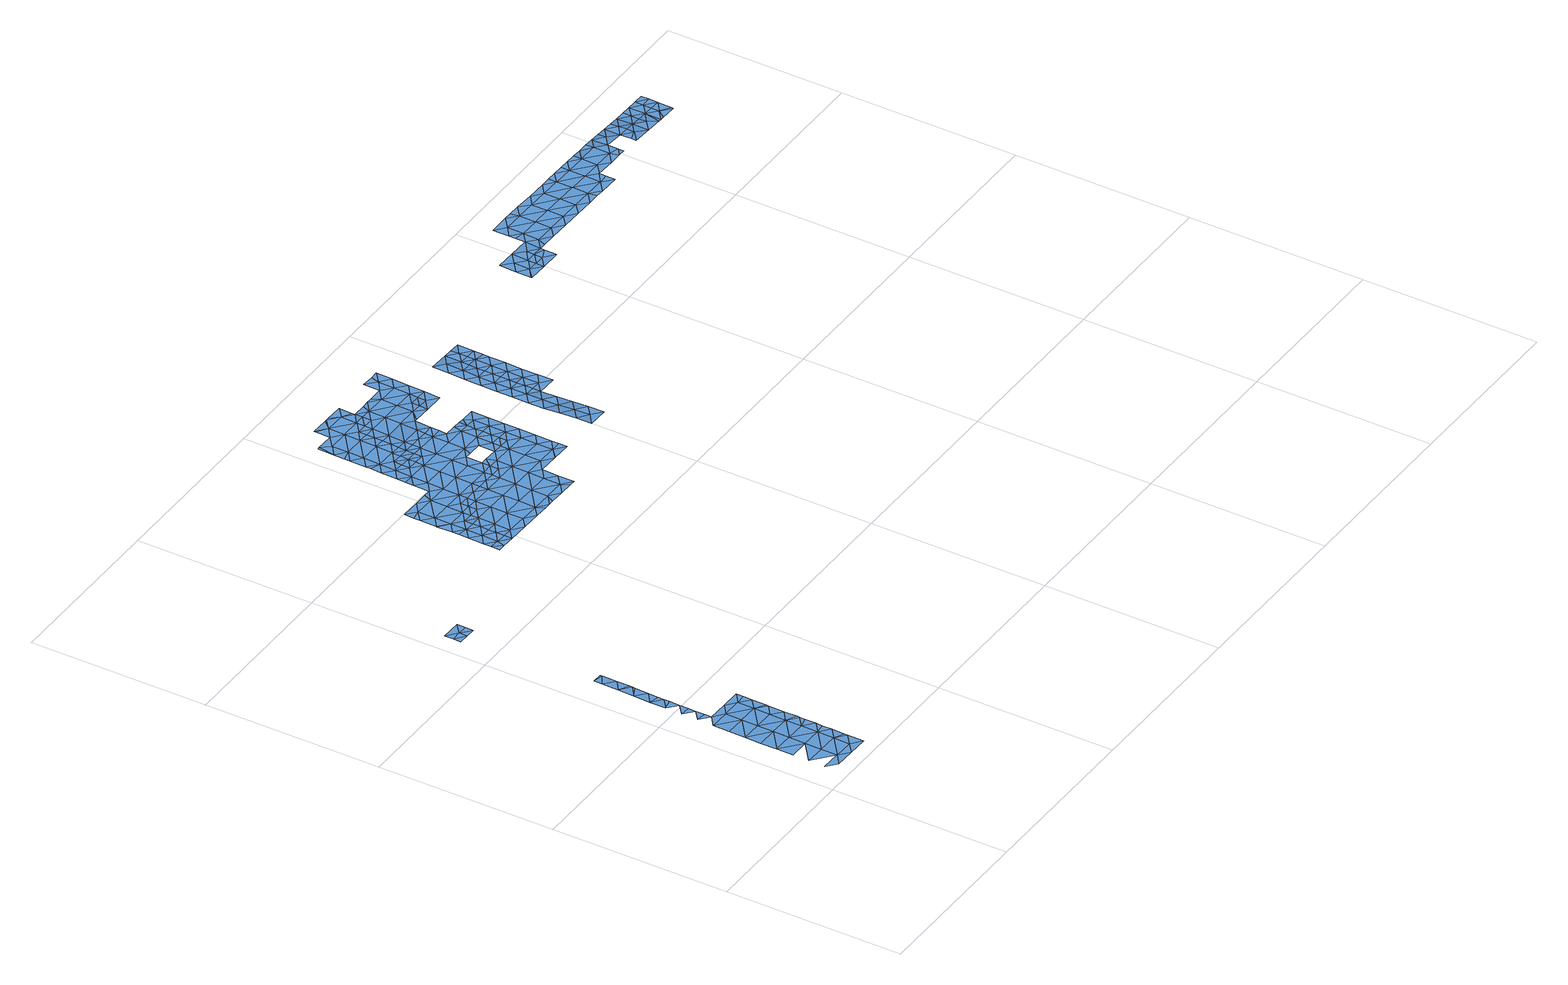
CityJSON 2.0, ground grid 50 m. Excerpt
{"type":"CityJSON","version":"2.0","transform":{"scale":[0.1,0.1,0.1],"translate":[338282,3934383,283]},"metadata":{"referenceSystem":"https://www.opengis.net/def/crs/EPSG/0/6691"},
"CityObjects":{
"waterbody1":{"type":"WaterBody","attributes":{"name":"5","class":"1140","function":"1","WaterBodyRiverFloodingRiskAttribute.description":"3","WaterBodyRiverFloodingRiskAttribute.rankOrg":"2","WaterBodyRiverFloodingRiskAttribute.adminType":"2","WaterBodyRiverFloodingRiskAttribute.scale":"L2"},"geometry":[{"type":"MultiSurface","lod":"1","boundaries":[[[0,1,2]],[[3,4,5]],[[3,5,2]],[[6,4,7]],[[1,8,2]],[[9,3,2]],[[10,11,12]],[[7,4,13]],[[10,7,11]],[[14,9,2]],[[2,8,14]],[[11,7,13]],[[3,15,4]],[[8,16,14]],[[17,18,19]],[[12,11,20]],[[17,12,18]],[[13,4,15]],[[18,12,20]],[[3,9,15]],[[21,22,19]],[[18,21,19]],[[14,23,9]],[[14,16,23]],[[24,22,25]],[[13,15,26]],[[11,13,27]],[[24,25,28]],[[9,29,15]],[[9,23,30]],[[27,13,26]],[[20,11,27]],[[31,32,33]],[[29,9,30]],[[31,33,28]],[[34,18,20]],[[35,26,15]],[[36,37,38]],[[32,39,38]],[[40,15,29]],[[41,20,27]],[[35,15,40]],[[35,42,26]],[[22,21,43]],[[38,39,36]],[[42,44,26]],[[45,46,37]],[[21,18,34]],[[27,26,44]],[[47,37,36]],[[20,41,34]],[[45,37,47]],[[34,48,21]],[[49,27,44]],[[45,50,46]],[[51,27,49]],[[46,52,53]],[[41,27,51]],[[43,21,48]],[[46,50,52]],[[41,54,34]],[[55,53,52]],[[53,56,57]],[[41,51,54]],[[56,53,55]],[[58,34,54]],[[59,43,48]],[[56,60,57]],[[61,34,58]],[[48,34,61]],[[62,57,60]],[[63,59,48]],[[63,48,61]],[[64,62,60]]]}]},
"waterbody2":{"type":"WaterBody","attributes":{"name":"5","class":"1140","function":"1","WaterBodyRiverFloodingRiskAttribute.description":"3","WaterBodyRiverFloodingRiskAttribute.rankOrg":"2","WaterBodyRiverFloodingRiskAttribute.adminType":"2","WaterBodyRiverFloodingRiskAttribute.scale":"L2"},"geometry":[{"type":"MultiSurface","lod":"1","boundaries":[[[65,66,67]],[[68,69,70]],[[70,69,67]],[[70,67,71]],[[71,67,66]],[[65,67,72]],[[69,72,67]]]}]},
"waterbody3":{"type":"WaterBody","attributes":{"name":"5","class":"1140","function":"1","WaterBodyRiverFloodingRiskAttribute.description":"3","WaterBodyRiverFloodingRiskAttribute.rankOrg":"1","WaterBodyRiverFloodingRiskAttribute.adminType":"2","WaterBodyRiverFloodingRiskAttribute.scale":"L2"},"geometry":[{"type":"MultiSurface","lod":"1","boundaries":[[[73,74,75]],[[74,76,77]],[[78,79,80]],[[81,76,82]],[[83,84,78]],[[85,86,82]],[[80,87,78]],[[78,87,83]],[[88,83,87]],[[88,89,83]],[[90,83,89]],[[90,89,91]],[[86,92,82]],[[93,94,95]],[[96,97,98]],[[99,100,97]],[[99,101,100]],[[102,103,104]],[[105,106,107]],[[108,109,102]],[[110,111,107]],[[104,112,113]],[[102,104,113]],[[108,102,113]],[[114,115,116]],[[105,107,101]],[[101,107,100]],[[111,100,107]],[[117,98,118]],[[115,119,116]],[[120,119,121]],[[122,117,123]],[[124,125,120]],[[94,122,95]],[[95,122,123]],[[123,126,95]],[[126,127,128]],[[125,129,130]],[[131,132,130]],[[133,134,135]],[[135,134,136]],[[137,136,134]],[[128,138,139]],[[126,128,95]],[[95,128,93]],[[139,140,128]],[[128,140,93]],[[81,77,76]],[[141,75,74]],[[142,75,143]],[[143,137,134]],[[137,143,75]],[[138,137,75]],[[128,137,138]],[[137,128,127]],[[137,127,136]],[[136,144,145]],[[146,147,148]],[[149,150,151]],[[152,150,149]],[[136,146,135]],[[143,134,133]],[[153,142,143]],[[150,147,151]],[[151,147,146]],[[146,136,145]],[[146,145,151]],[[151,145,154]],[[151,154,149]],[[124,129,125]],[[155,124,156]],[[120,156,124]],[[121,156,120]],[[114,157,115]],[[155,158,124]],[[124,158,129]],[[159,129,158]],[[159,160,161]],[[159,161,129]],[[129,131,130]],[[161,131,129]],[[132,144,136]],[[127,132,136]],[[132,127,130]],[[130,127,125]],[[126,125,127]],[[75,141,138]],[[125,126,123]],[[125,123,120]],[[117,120,123]],[[118,120,117]],[[120,118,119]],[[119,118,116]],[[98,116,118]],[[97,100,98]],[[98,100,116]],[[116,100,111]],[[116,111,114]],[[109,110,107]],[[109,107,102]],[[102,107,106]],[[102,106,103]],[[93,162,94]],[[85,84,163]],[[84,85,82]],[[84,82,78]],[[78,82,76]],[[78,76,79]],[[164,79,76]],[[164,76,74]],[[165,153,143]],[[165,143,166]],[[166,143,133]],[[135,167,133]],[[168,167,135]],[[169,168,135]],[[169,135,146]],[[148,169,146]],[[170,171,172]],[[172,171,91]],[[173,174,104]],[[175,173,104]],[[173,175,176]],[[104,174,112]],[[103,175,104]],[[73,75,142]],[[89,172,91]],[[168,177,167]],[[178,90,91]],[[90,178,179]],[[90,179,180]],[[181,90,180]],[[90,181,83]],[[181,84,83]],[[92,182,82]],[[182,183,93]],[[184,185,117]],[[185,186,117]],[[96,98,186]],[[98,117,186]],[[184,117,122]],[[140,182,93]],[[140,187,182]],[[182,81,82]],[[187,81,182]],[[188,96,186]],[[188,186,189]],[[189,186,185]],[[162,93,183]],[[183,182,92]],[[190,181,191]],[[181,190,163]],[[181,163,84]],[[171,192,91]],[[91,192,193]],[[194,191,195]],[[180,195,191]],[[191,181,180]],[[196,178,193]],[[195,180,179]],[[178,197,179]],[[197,178,198]],[[198,178,199]],[[199,178,196]],[[193,200,196]],[[200,193,201]],[[193,202,201]],[[202,193,192]],[[193,178,91]]]}]},
"waterbody4":{"type":"WaterBody","attributes":{"name":"5","class":"1140","function":"1","WaterBodyRiverFloodingRiskAttribute.description":"3","WaterBodyRiverFloodingRiskAttribute.rankOrg":"2","WaterBodyRiverFloodingRiskAttribute.adminType":"2","WaterBodyRiverFloodingRiskAttribute.scale":"L2"},"geometry":[{"type":"MultiSurface","lod":"1","boundaries":[[[159,158,203]],[[121,204,156]],[[121,115,204]],[[121,119,115]],[[115,157,204]],[[114,111,205]],[[111,110,205]],[[206,109,108]],[[206,205,109]],[[207,205,206]],[[205,207,157]],[[206,208,207]],[[208,206,209]],[[206,113,209]],[[113,112,209]],[[208,210,207]],[[210,204,207]],[[108,113,206]],[[110,109,205]],[[114,205,157]],[[157,207,204]],[[211,156,204]],[[155,156,211]],[[155,211,158]],[[212,161,213]],[[212,213,154]],[[150,214,147]],[[150,152,214]],[[147,214,215]],[[148,147,215]],[[215,216,169]],[[216,215,217]],[[217,215,218]],[[217,219,216]],[[220,216,219]],[[168,216,220]],[[220,177,168]],[[221,152,149]],[[222,152,221]],[[221,223,222]],[[149,154,221]],[[224,225,226]],[[227,228,229]],[[228,227,225]],[[230,228,225]],[[231,228,230]],[[228,231,232]],[[232,231,233]],[[233,231,234]],[[235,236,234]],[[169,216,168]],[[237,235,209]],[[237,209,174]],[[218,215,214]],[[222,214,152]],[[222,223,238]],[[239,238,223]],[[240,241,242]],[[221,243,223]],[[221,154,213]],[[160,213,161]],[[160,159,203]],[[244,242,241]],[[241,240,245]],[[236,235,237]],[[245,240,246]],[[247,246,248]],[[208,235,231]],[[231,249,208]],[[250,230,225]],[[231,230,249]],[[234,231,235]],[[235,208,209]],[[112,174,209]],[[208,249,210]],[[211,204,210]],[[203,158,211]],[[229,228,232]],[[247,230,246]],[[246,230,250]],[[246,250,245]],[[250,251,245]],[[227,226,225]],[[247,249,230]],[[249,247,210]],[[210,247,211]],[[211,247,203]],[[248,203,247]],[[203,248,160]],[[160,248,213]],[[248,221,213]],[[221,248,243]],[[248,240,243]],[[240,248,246]],[[242,243,240]],[[242,223,243]],[[242,239,223]],[[239,242,252]],[[252,242,253]],[[242,244,253]],[[238,254,222]],[[254,214,222]],[[214,254,218]],[[224,251,225]],[[212,131,161]],[[250,225,251]],[[215,169,148]]]}]},
"waterbody5":{"type":"WaterBody","attributes":{"name":"5","class":"1140","function":"1","WaterBodyRiverFloodingRiskAttribute.description":"3","WaterBodyRiverFloodingRiskAttribute.rankOrg":"2","WaterBodyRiverFloodingRiskAttribute.adminType":"2","WaterBodyRiverFloodingRiskAttribute.scale":"L2"},"geometry":[{"type":"MultiSurface","lod":"1","boundaries":[[[187,255,81]],[[187,140,255]],[[139,255,140]],[[139,138,255]],[[77,81,255]],[[74,77,141]],[[141,77,255]],[[138,141,255]]]}]},
"waterbody6":{"type":"WaterBody","attributes":{"name":"5","class":"1140","function":"1","WaterBodyRiverFloodingRiskAttribute.description":"3","WaterBodyRiverFloodingRiskAttribute.rankOrg":"2","WaterBodyRiverFloodingRiskAttribute.adminType":"2","WaterBodyRiverFloodingRiskAttribute.scale":"L2"},"geometry":[{"type":"MultiSurface","lod":"1","boundaries":[[[256,257,258]],[[259,260,261]],[[261,262,263]],[[264,263,262]],[[265,266,267]],[[266,265,268]],[[268,265,269]],[[269,265,270]],[[271,272,170]],[[271,170,273]],[[273,87,274]],[[263,264,258]],[[257,263,258]],[[275,263,257]],[[272,276,277]],[[263,275,261]],[[275,278,261]],[[278,259,261]],[[278,265,259]],[[274,271,273]],[[270,271,274]],[[265,267,259]],[[279,142,153]],[[280,142,279]],[[80,274,87]],[[80,79,274]],[[74,73,280]],[[73,142,280]],[[270,265,271]],[[278,271,265]],[[278,272,271]],[[275,272,278]],[[272,275,276]],[[276,275,281]],[[281,275,257]],[[258,282,256]],[[282,258,283]],[[283,258,264]],[[261,284,262]],[[260,284,261]],[[153,165,279]],[[165,269,279]],[[279,269,270]],[[279,270,280]],[[274,280,270]],[[79,280,274]],[[79,164,280]],[[280,164,74]],[[171,170,272]],[[170,172,273]],[[172,89,273]],[[88,273,89]],[[88,87,273]],[[277,192,272]],[[171,272,192]]]}]},
"waterbody7":{"type":"WaterBody","attributes":{"name":"5","class":"1140","function":"1","WaterBodyRiverFloodingRiskAttribute.description":"3","WaterBodyRiverFloodingRiskAttribute.rankOrg":"3","WaterBodyRiverFloodingRiskAttribute.adminType":"2","WaterBodyRiverFloodingRiskAttribute.scale":"L2"},"geometry":[{"type":"MultiSurface","lod":"1","boundaries":[[[260,267,285]],[[285,286,284]],[[260,285,284]],[[259,267,260]],[[266,286,285]],[[267,266,285]]]}]},
"waterbody8":{"type":"WaterBody","attributes":{"name":"5","class":"1140","function":"1","WaterBodyRiverFloodingRiskAttribute.description":"3","WaterBodyRiverFloodingRiskAttribute.rankOrg":"2","WaterBodyRiverFloodingRiskAttribute.adminType":"2","WaterBodyRiverFloodingRiskAttribute.scale":"L2"},"geometry":[{"type":"MultiSurface","lod":"1","boundaries":[[[287,288,289]],[[290,291,292]],[[291,290,293]],[[294,293,290]],[[295,293,294]],[[296,293,295]],[[297,291,298]],[[297,299,291]],[[300,301,302]],[[299,303,291]],[[299,304,303]],[[305,301,306]],[[300,306,301]],[[300,307,306]],[[308,307,300]],[[292,303,309]],[[303,306,309]],[[303,310,306]],[[311,302,301]],[[312,302,311]],[[305,306,310]],[[304,310,303]],[[292,291,303]],[[298,291,293]],[[313,295,294]],[[314,315,289]],[[316,287,289]],[[317,318,319]],[[318,320,319]],[[321,311,322]],[[321,323,311]],[[312,311,323]],[[322,311,301]],[[324,298,293]],[[324,293,296]],[[288,325,289]],[[320,325,288]],[[319,320,288]],[[325,314,289]],[[313,315,295]],[[316,315,313]],[[316,289,315]],[[302,308,300]],[[287,326,288]],[[326,317,319]],[[288,326,319]],[[309,306,307]],[[327,296,295]],[[328,315,314]],[[315,328,295]],[[328,327,295]]]}]},
"waterbody9":{"type":"WaterBody","attributes":{"name":"5","class":"1140","function":"1","WaterBodyRiverFloodingRiskAttribute.description":"3","WaterBodyRiverFloodingRiskAttribute.rankOrg":"1","WaterBodyRiverFloodingRiskAttribute.adminType":"2","WaterBodyRiverFloodingRiskAttribute.scale":"L2"},"geometry":[{"type":"MultiSurface","lod":"1","boundaries":[[[305,310,329]],[[324,296,330]],[[330,298,324]],[[297,298,331]],[[329,310,332]],[[322,329,321]],[[304,332,310]],[[331,299,297]],[[333,334,332]],[[331,298,330]],[[330,296,335]],[[332,331,333]],[[304,299,332]],[[331,332,299]],[[334,329,332]],[[336,321,329]],[[336,329,334]],[[333,331,337]],[[337,331,330]],[[337,330,338]],[[338,330,335]],[[338,335,339]],[[322,301,329]],[[329,301,305]],[[335,296,327]],[[335,328,339]],[[327,328,335]]]}]},
"waterbody10":{"type":"WaterBody","attributes":{"name":"5","class":"1140","function":"1","WaterBodyRiverFloodingRiskAttribute.description":"3","WaterBodyRiverFloodingRiskAttribute.rankOrg":"1","WaterBodyRiverFloodingRiskAttribute.adminType":"2","WaterBodyRiverFloodingRiskAttribute.scale":"L2"},"geometry":[{"type":"MultiSurface","lod":"1","boundaries":[[[340,341,342]],[[342,343,344]],[[345,342,344]],[[343,346,347]],[[342,341,343]],[[344,343,347]],[[341,346,343]]]}]},
"waterbody11":{"type":"WaterBody","attributes":{"name":"5","class":"1140","function":"1","WaterBodyRiverFloodingRiskAttribute.description":"3","WaterBodyRiverFloodingRiskAttribute.rankOrg":"2","WaterBodyRiverFloodingRiskAttribute.adminType":"2","WaterBodyRiverFloodingRiskAttribute.scale":"L2"},"geometry":[{"type":"MultiSurface","lod":"1","boundaries":[[[348,349,350]],[[351,352,353]],[[354,355,356]],[[354,356,357]],[[357,356,358]],[[358,359,360]],[[360,359,361]],[[362,363,364]],[[364,363,365]],[[366,364,367]],[[365,367,364]],[[367,365,368]],[[367,368,369]],[[367,369,370]],[[370,369,371]],[[371,369,372]],[[373,374,375]],[[375,374,376]],[[342,377,340]],[[377,378,340]],[[379,340,378]],[[379,380,340]],[[380,379,381]],[[381,379,382]],[[382,379,378]],[[383,378,377]],[[345,383,377]],[[383,384,385]],[[385,384,376]],[[376,384,375]],[[375,384,366]],[[366,384,386]],[[386,384,387]],[[386,387,388]],[[388,387,389]],[[389,387,345]],[[380,346,341]],[[346,380,390]],[[390,380,391]],[[392,393,394]],[[359,394,368]],[[395,368,394]],[[393,395,394]],[[393,396,395]],[[397,398,399]],[[397,399,400]],[[400,399,401]],[[402,401,399]],[[403,404,405]],[[404,403,406]],[[406,403,402]],[[402,403,401]],[[403,407,401]],[[408,401,407]],[[358,356,359]],[[399,398,393]],[[402,399,392]],[[402,392,355]],[[409,408,407]],[[410,400,401]],[[411,412,413]],[[409,407,414]],[[403,415,407]],[[415,403,405]],[[416,412,415]],[[350,417,418]],[[416,419,420]],[[421,420,349]],[[349,417,350]],[[422,423,424]],[[353,424,423]],[[424,353,352]],[[404,425,405]],[[355,406,402]],[[355,392,356]],[[359,356,394]],[[361,359,365]],[[386,362,364]],[[363,361,365]],[[365,359,368]],[[369,368,395]],[[367,370,366]],[[426,370,371]],[[370,373,375]],[[370,375,366]],[[366,386,364]],[[387,384,383]],[[388,362,386]],[[387,383,345]],[[342,345,377]],[[341,340,380]],[[391,380,381]],[[398,427,393]],[[372,369,395]],[[395,396,372]],[[392,394,356]],[[399,393,392]],[[401,408,410]],[[413,412,416]],[[413,416,420]],[[421,413,420]],[[411,414,412]],[[414,415,412]],[[415,414,407]],[[419,417,420]],[[420,417,349]],[[427,396,393]],[[370,426,373]],[[348,350,428]],[[418,429,350]],[[428,350,429]],[[429,424,428]],[[429,422,424]],[[352,428,424]]]}]},
"waterbody12":{"type":"WaterBody","attributes":{"name":"5","class":"1140","function":"1","WaterBodyRiverFloodingRiskAttribute.description":"3","WaterBodyRiverFloodingRiskAttribute.rankOrg":"1","WaterBodyRiverFloodingRiskAttribute.adminType":"2","WaterBodyRiverFloodingRiskAttribute.scale":"L2"},"geometry":[{"type":"MultiSurface","lod":"1","boundaries":[[[430,431,432]],[[433,434,435]],[[436,437,438]],[[417,433,435]],[[439,431,440]],[[418,417,435]],[[438,437,433]],[[438,433,417]],[[419,438,417]],[[431,423,422]],[[436,438,416]],[[419,416,438]],[[439,423,431]],[[430,440,431]],[[432,431,429]],[[432,429,434]],[[434,429,435]],[[429,418,435]],[[422,429,431]]]}]}
},
"vertices":[
[18,34,53],[46,10,53],[75,33,53],[75,79,53],[76,125,53],[19,80,53],[20,126,53],[20,173,53],[102,9,53],[132,78,53],[21,219,52],[78,218,53],[22,265,52],[77,172,53],[131,32,53],[133,124,53],[159,8,53],[23,311,52],[80,310,52],[24,358,52],[79,264,52],[80,357,52],[53,380,52],[160,55,53],[25,404,52],[53,400,52],[134,171,53],[135,217,52],[53,426,51],[161,101,53],[160,64,53],[54,449,51],[54,473,51],[25,450,51],[136,309,52],[162,147,53],[55,519,51],[27,542,51],[26,496,51],[55,502,51],[161,128,53],[135,263,52],[162,178,53],[109,379,52],[162,193,53],[56,565,51],[28,589,52],[55,535,51],[137,356,52],[163,203,53],[57,602,52],[163,239,52],[57,611,52],[29,635,52],[164,286,52],[57,619,52],[58,657,52],[30,681,52],[164,291,52],[166,378,52],[58,698,52],[165,332,52],[30,704,52],[165,358,52],[58,704,52],
[65,1097,45],[66,1120,45],[37,1097,45],[8,1074,45],[37,1074,45],[9,1095,45],[9,1121,45],[65,1073,45],
[670,1617,28],[642,1618,28],[670,1594,27],[614,1641,29],[613,1618,29],[615,1688,30],[643,1664,29],[643,1687,30],[585,1619,29],[557,1642,29],[615,1734,31],[558,1689,30],[529,1666,30],[529,1652,30],[643,1710,30],[644,1733,31],[644,1756,31],[616,1780,31],[673,1779,31],[528,1620,29],[555,1550,27],[527,1527,27],[555,1504,27],[412,1437,26],[411,1391,26],[440,1413,26],[411,1389,26],[439,1367,26],[410,1345,27],[437,1275,26],[408,1252,27],[436,1229,27],[410,1324,27],[409,1298,27],[438,1321,27],[465,1274,26],[466,1297,27],[466,1320,27],[467,1344,26],[465,1228,27],[465,1251,27],[495,1343,26],[524,1366,26],[495,1366,26],[497,1459,26],[496,1412,26],[524,1389,26],[553,1411,26],[553,1388,26],[526,1481,27],[554,1458,26],[610,1410,26],[610,1457,26],[611,1503,27],[668,1502,27],[612,1549,27],[666,1409,26],[667,1456,27],[695,1432,27],[696,1478,27],[754,1570,27],[725,1547,27],[782,1546,27],[725,1501,27],[669,1548,27],[641,1572,28],[613,1572,28],[584,1573,28],[641,1595,28],[698,1617,28],[726,1593,27],[715,1478,27],[753,1477,27],[781,1500,27],[809,1476,26],[810,1499,26],[780,1430,27],[809,1453,26],[780,1453,27],[808,1430,26],[727,1616,28],[752,1431,27],[609,1387,26],[581,1388,26],[523,1343,26],[638,1387,26],[666,1386,26],[694,1386,27],[695,1409,27],[527,1549,28],[530,1712,30],[642,1641,29],[755,1616,28],[755,1592,28],[788,1569,27],[810,1545,27],[810,1522,26],[701,1755,31],[701,1779,32],[673,1756,31],[429,1206,27],[464,1205,27],[408,1231,27],[408,1206,27],[811,1569,27],[617,1826,31],[588,1804,31],[560,1781,30],[559,1735,30],[556,1596,29],[528,1574,28],[507,1482,26],[469,1482,26],[440,1460,26],[585,1596,28],[412,1455,26],[413,1483,26],[530,1729,30],[531,1759,30],[702,1802,31],[674,1825,31],[532,1805,30],[539,1805,30],[646,1849,31],[589,1846,31],[589,1850,31],[638,1849,31],[653,1849,31],[703,1848,31],[702,1811,31],
[665,1363,26],[552,1365,26],[495,1320,26],[494,1274,26],[551,1319,26],[550,1273,26],[493,1228,27],[608,1318,26],[609,1364,26],[715,1432,27],[723,1408,27],[837,1452,26],[838,1499,26],[839,1545,26],[867,1521,26],[866,1475,26],[868,1567,26],[828,1568,26],[780,1407,27],[836,1406,26],[835,1360,26],[748,1200,26],[720,1223,26],[733,1200,26],[691,1201,26],[663,1224,26],[651,1202,26],[664,1271,26],[606,1225,26],[634,1202,26],[619,1202,26],[578,1203,27],[550,1226,27],[524,1204,27],[521,1204,27],[864,1383,26],[863,1336,27],[778,1315,27],[806,1291,27],[835,1314,27],[779,1361,27],[808,1291,27],[749,1292,27],[721,1316,27],[665,1317,26],[722,1362,27],[607,1272,27],[720,1270,26],[748,1246,26],[863,1315,27],[863,1290,27],[865,1429,26],
[613,1595,28],
[816,1846,34],[815,1800,34],[844,1822,34],[813,1707,33],[842,1707,32],[842,1730,33],[871,1752,33],[843,1776,34],[872,1799,34],[785,1685,32],[813,1661,31],[813,1684,32],[763,1662,31],[756,1662,31],[728,1686,31],[729,1732,32],[730,1778,32],[672,1733,31],[671,1687,30],[786,1777,33],[758,1801,33],[740,1801,32],[785,1731,34],[727,1639,29],[670,1640,28],[775,1800,33],[850,1845,34],[873,1845,34],[870,1706,32],
[841,1684,31],[869,1660,31],
[978,1381,23],[1005,1357,26],[1006,1403,22],[981,1565,18],[1010,1588,17],[982,1612,17],[1009,1542,18],[980,1519,18],[1008,1496,19],[1037,1518,18],[1038,1588,17],[1038,1564,17],[1038,1611,17],[1012,1727,20],[1040,1703,18],[1041,1749,18],[1010,1634,18],[1039,1634,17],[1040,1680,18],[1011,1680,19],[983,1704,19],[984,1750,20],[983,1658,18],[1039,1657,17],[1069,1726,17],[1065,1749,18],[979,1473,19],[1035,1426,21],[1007,1449,20],[978,1427,20],[976,1288,28],[1033,1287,28],[1005,1311,28],[1033,1333,27],[1097,1702,17],[1068,1703,17],[1098,1748,17],[1037,1541,18],[1034,1380,24],[977,1334,26],[1036,1495,18],[1036,1472,18],
[1068,1679,17],[1065,1541,17],[1066,1587,17],[1067,1633,17],[1095,1610,17],[1096,1656,17],[1065,1495,18],[1096,1674,17],[1094,1563,17],[1093,1517,17],[1093,1471,18],
[1495,1787,13],[1495,1764,13],[1523,1787,14],[1523,1764,14],[1552,1776,14],[1552,1786,15],[1494,1741,13],[1551,1740,14],
[2149,1914,7],[2121,1915,7],[2149,1891,7],[2234,1913,6],[2206,1913,6],[2234,1891,6],[1892,1807,16],[1893,1826,16],[1864,1804,16],[1892,1780,16],[1835,1781,16],[1807,1805,16],[1811,1782,16],[1778,1782,16],[1665,1784,16],[1722,1783,16],[1694,1807,16],[1750,1806,16],[1638,1854,16],[1695,1853,16],[1751,1852,16],[1695,1899,15],[1639,1900,16],[1668,1923,16],[1724,1922,15],[1611,1924,16],[1554,1925,15],[1582,1901,16],[1553,1879,16],[1524,1810,14],[1496,1834,14],[1467,1811,14],[1466,1765,13],[1438,1788,13],[1439,1835,14],[1553,1832,16],[1581,1855,16],[1553,1859,16],[1637,1808,16],[1580,1809,16],[1608,1785,16],[1570,1786,15],[1438,1742,13],[1438,1745,13],[1865,1850,16],[1809,1897,15],[1808,1851,16],[1752,1898,15],[1781,1921,15],[1866,1919,16],[1838,1920,15],[1865,1896,16],[1894,1919,15],[1922,1895,16],[1921,1849,16],[1978,1848,15],[1985,1825,15],[2006,1840,15],[1949,1825,15],[1979,1894,15],[1951,1918,14],[1979,1917,14],[1923,1918,15],[2036,1916,11],[2035,1893,13],[2064,1916,9],[2007,1917,12],[2007,1871,14],[2063,1869,11],[2120,1868,9],[2148,1868,7],[2092,1869,11],[2092,1892,10],[2092,1915,9],[2205,1867,6],[2233,1866,6],[2205,1890,6],[2006,1824,15],[1633,1924,16],[1809,1920,15],[2177,1914,6],[2177,1867,6],
[2187,1821,6],[2205,1844,6],[2176,1821,6],[2119,1822,9],[2167,1821,7],[2148,1845,8],[2063,1837,12],[2062,1823,12],[2091,1846,12],[2233,1826,6],[2232,1820,6]
]}
